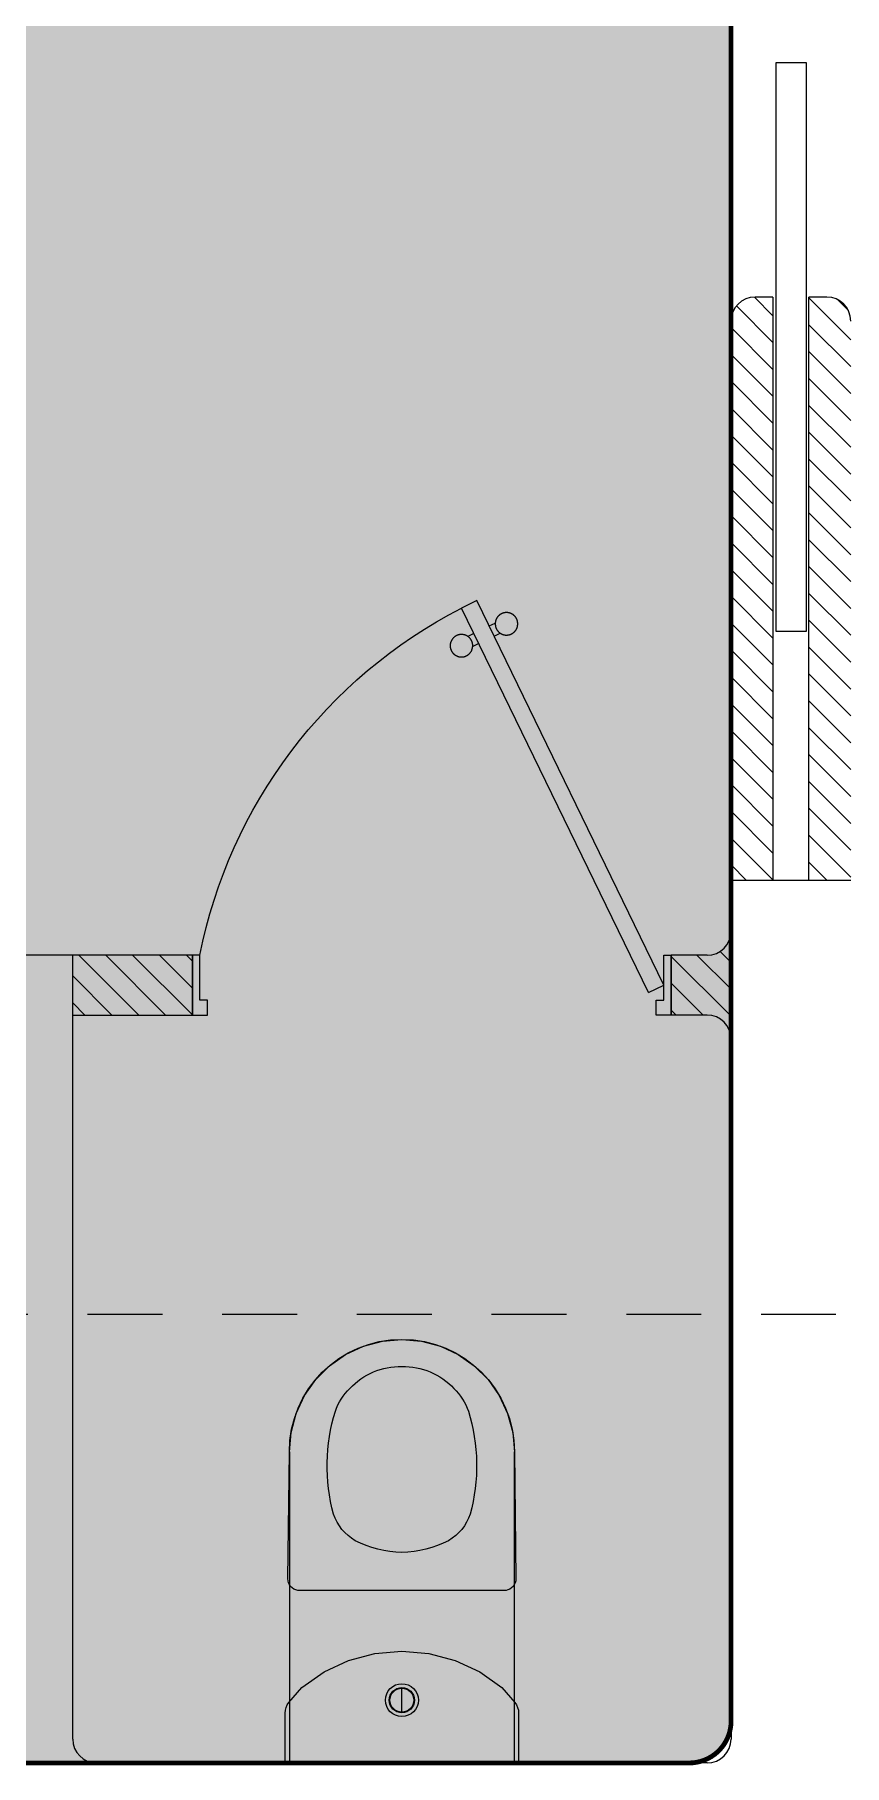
# Model space of a CAD drawing. Header units: metres. Extents: x 8 to 2416, y -346 to 476.
# Drawn here: x 218.648 to 220.001, y -99.405 to -96.512 of the extents above; entities that cross this region are included whole.
import ezdxf

# ---------------------------------------------------------------- set-up
doc = ezdxf.new("R2010")
doc.units = ezdxf.units.M
doc.linetypes.add('0', pattern=[0])
doc.linetypes.add('HIDDEN2', pattern=[0.1875, 0.125, -0.0625])
doc.layers.get('0').update_dxf_attribs({"color": 250, "linetype": '0', "lineweight": 20})
for name, color, linetype, lineweight in [('A-DOOR', 35, 'Continuous', 5), ('A-WALL', 250, 'Continuous', 20), ('baños', 140, 'Continuous', 0), ('PLAFON', 253, 'Continuous', 5), ('PLF 01', 252, 'Continuous', 9)]:
    doc.layers.add(name, color=color, linetype=linetype, lineweight=lineweight)
doc.layers.add('Techos 1', color=7, linetype='HIDDEN2', lineweight=9, true_color=0x42391a)
doc.styles.get("Standard").update_dxf_attribs({"font": 'arial.ttf', "height": 0.1875})

# ---------------------------------------------------------------- blocks, each defined once
blk = doc.blocks.new('A$C3685e79b')
at = {"layer": 'A-DOOR'}
for p, q in [((0.0125, 0.05), (0.3248, 0.6926)), ((0.038, 0.0376), (0.3503, 0.6802)), ((0.3248, 0.6926), (0.3503, 0.6802)), ((0.296, 0.6333), (0.2858, 0.6383)), ((0.3042, 0.6503), (0.294, 0.6552)), ((0.3297, 0.6379), (0.3399, 0.6329)), ((0.3215, 0.621), (0.3317, 0.616)), ((0.038, 0.0376), (0.0125, 0.05))]:
    blk.add_line(p, q, dxfattribs=at)
for points in [[(0, 0), (0.025, 0), (0.025, 0.025), (0.0125, 0.025), (0.0125, 0.1), (0, 0.1), (0, 0)], [(0.8, 0), (0.775, 0), (0.775, 0.025), (0.7875, 0.025), (0.7875, 0.1), (0.8, 0.1), (0.8, 0)]]:
    blk.add_lwpolyline(points, dxfattribs=at)
blk.add_arc((-0.0309, -0.0619), 0.8343, 11.1901, 62.8126, dxfattribs=at)
for points in [[(0.294, 0.6539), (0.294, 0.659), (0.289, 0.6677), (0.2802, 0.6727), (0.2702, 0.6727), (0.2614, 0.6677), (0.2564, 0.6589), (0.2564, 0.6489), (0.2614, 0.6401), (0.2702, 0.6351), (0.2803, 0.6351), (0.289, 0.6401), (0.294, 0.6489), (0.294, 0.6539)], [(0.3693, 0.6173), (0.3693, 0.6224), (0.3642, 0.6311), (0.3555, 0.6361), (0.3454, 0.6361), (0.3367, 0.6311), (0.3316, 0.6224), (0.3317, 0.6123), (0.3367, 0.6035), (0.3454, 0.5985), (0.3555, 0.5985), (0.3643, 0.6036), (0.3693, 0.6123), (0.3693, 0.6173)]]:
    blk.add_open_spline(points, degree=2, dxfattribs=at)
blk = doc.blocks.new('Caroma_ToiletSuites')
at = {"layer": 'baños'}
for p, q in [((-64.3, 696.7), (-94, 682.8)), ((-32.6, 705.1), (-64.3, 696.7)), ((0, 708), (-32.6, 705.1)), ((32.6, 705.1), (0, 708)), ((64.3, 696.7), (32.6, 705.1)), ((94, 682.8), (64.3, 696.7)), ((-94, 682.8), (-120.8, 664)), ((120.8, 664), (94, 682.8)), ((-144, 640.8), (-162.8, 614)), ((-120.8, 664), (-144, 640.8)), ((144, 640.8), (120.8, 664)), ((162.8, 614), (144, 640.8)), ((-162.8, 614), (-176.7, 584.3)), ((176.7, 584.3), (162.8, 614)), ((-176.7, 584.3), (-185.1, 552.6)), ((185.1, 552.6), (176.7, 584.3)), ((-185.1, 552.6), (-188, 520)), ((188, 520), (185.1, 552.6)), ((-188, 520), (-190.5, 308)), ((-188, 0), (-188, 520)), ((188, 520), (188, 0)), ((190.5, 308), (188, 520)), ((-190.5, 308), (-190.2, 304.5)), ((-190.2, 304.5), (-189.3, 301.2)), ((-189.3, 301.2), (-187.8, 298)), ((-187.8, 298), (-185.8, 295.1)), ((-185.8, 295.1), (-183.4, 292.7)), ((-183.4, 292.7), (-180.5, 290.7)), ((-180.5, 290.7), (-177.3, 289.2)), ((177.3, 289.2), (180.5, 290.7)), ((180.5, 290.7), (183.4, 292.7)), ((183.4, 292.7), (185.8, 295.1)), ((185.8, 295.1), (187.8, 298)), ((187.8, 298), (189.3, 301.2)), ((189.3, 301.2), (190.2, 304.5)), ((190.2, 304.5), (190.5, 308)), ((-177.3, 289.2), (-174, 288.3)), ((-174, 288.3), (-170.5, 288)), ((-170.5, 288), (170.5, 288)), ((170.5, 288), (174, 288.3)), ((174, 288.3), (177.3, 289.2)), ((-45.1, 183.1), (-88.9, 171.3)), ((0, 187), (-45.1, 183.1)), ((45.1, 183.1), (0, 187)), ((88.9, 171.3), (45.1, 183.1)), ((-130, 152.2), (-167.1, 126.2)), ((-88.9, 171.3), (-130, 152.2)), ((130, 152.2), (88.9, 171.3)), ((167.1, 126.2), (130, 152.2)), ((-167.1, 126.2), (-188.7, 100.9)), ((0, 85), (0, 125)), ((188.7, 100.9), (167.1, 126.2)), ((-194.6, 88.2), (-195, 83.5)), ((-193.4, 92.7), (-194.6, 88.2)), ((-191.4, 97), (-193.4, 92.7)), ((-188.7, 100.9), (-191.4, 97)), ((191.4, 97), (188.7, 100.9)), ((193.4, 92.7), (191.4, 97)), ((194.6, 88.2), (193.4, 92.7)), ((195, 83.5), (194.6, 88.2)), ((-195, 83.5), (-195, 0)), ((195, 0), (195, 83.5)), ((-195, 0), (195, 0)), ((188, 0), (-188, 0))]:
    blk.add_line(p, q, dxfattribs=at)
for centre, radius, start, end in [((0, 520), 188, 0, 180), ((-2.7, 547.4), 115.2, 88.6565, 137.0404), ((2.7, 547.4), 115.2, 42.9609, 91.3415), ((-18.8, 556.1), 97.6, 134.3372, 160.9897), ((18.8, 556.1), 97.6, 19.01, 45.6643), ((183, 496.7), 307.9, 162.7713, 195.2143), ((-183, 496.7), 307.9, 344.7852, 17.2286), ((-36.1, 442.4), 82.4, 198.763, 239.3582), ((36.1, 442.4), 82.4, 300.6412, 341.2351), ((2.9, 529.9), 177.9, 242.916, 269.0659), ((-2.9, 529.9), 177.9, 270.9339, 297.0836), ((0, 105), 27.5, 0, 180), ((0, 105), 21, 0, 180), ((0, 105), 20, 0, 180), ((0, 105), 27.5, 180, 0), ((0, 105), 21, 180, 0), ((0, 105), 20, 180, 0)]:
    blk.add_arc(centre, radius, start, end, dxfattribs=at)
blk = doc.blocks.new('PL BASE 2N NASAS 09')
at = {"layer": 'PLF 01'}
h = blk.add_hatch(dxfattribs=at)
h.set_pattern_fill('LINE', color=256, scale=0.01, angle=-45)
h.set_pattern_definition([(315, (0, 0.05), (0.0224506403, 0.0224506403), [])])
edge = h.paths.add_edge_path()
edge.add_line((169.8475, -7.4867), (169.9175, -7.4867))
edge.add_line((169.9175, -7.4867), (169.9175, -6.5117))
edge.add_line((169.9175, -6.5117), (169.8875, -6.5117))
edge.add_arc((169.8875, -6.5517), 0.04, 90, 180)
edge.add_line((169.8475, -6.5517), (169.8475, -7.4867))
edge = h.paths.add_edge_path()
edge.add_arc((170.0075, -6.5517), 0.04, 360, 450)
edge.add_line((170.0075, -6.5117), (169.9775, -6.5117))
edge.add_line((169.9775, -6.5117), (169.9775, -7.4867))
edge.add_line((169.9775, -7.4867), (170.0475, -7.4867))
edge.add_line((170.0475, -7.4867), (170.0475, -6.5517))
h = blk.add_hatch(dxfattribs=at)
h.set_pattern_fill('LINE', color=256, scale=0.01, angle=-45)
h.set_pattern_definition([(315, (-158.24565, -11.414657), (0.0224506403, 0.0224506403), [])])
h.paths.add_polyline_path([(168.7475, -7.6117), (168.7475, -7.7117), (168.9475, -7.7117), (168.9475, -7.6117)])
edge = h.paths.add_edge_path()
edge.add_arc((169.8075, -7.5717), 0.04, 270, 360, ccw=False)
edge.add_line((169.8075, -7.6117), (169.7475, -7.6117))
edge.add_line((169.7475, -7.6117), (169.7475, -7.7117))
edge.add_line((169.7475, -7.7117), (169.8075, -7.7117))
edge.add_arc((169.8075, -7.7517), 0.04, 0, 90, ccw=False)
edge.add_line((169.8475, -7.7517), (169.8475, -7.5717))
at = {"layer": 'A-DOOR'}
blk.add_lwpolyline([(169.9225, -6.1201), (169.9225, -7.0701), (169.9736, -7.0701), (169.9736, -6.1201)], close=True, dxfattribs=at)
at = {"layer": 'A-WALL'}
for p, q in [((169.9175, -6.5117), (169.8875, -6.5117)), ((169.9175, -6.5117), (169.9175, -7.4867)), ((170.0075, -6.5117), (169.9775, -6.5117)), ((169.9775, -7.4867), (169.9775, -6.5117)), ((169.8475, -6.5517), (169.8475, -7.4867)), ((169.8475, -7.4867), (169.8475, -8.9217)), ((170.0475, -7.4867), (169.8475, -7.4867)), ((168.9475, -7.6117), (168.3375, -7.6117)), ((168.7475, -8.9217), (168.7475, -7.6117)), ((168.9475, -7.7117), (168.9475, -7.6117)), ((169.8075, -7.6117), (169.7475, -7.6117)), ((169.7475, -7.7117), (169.7475, -7.6117)), ((169.7475, -7.7117), (169.7475, -7.6117)), ((168.7475, -7.7117), (168.9475, -7.7117)), ((169.8075, -7.7117), (169.7475, -7.7117)), ((169.8075, -8.9617), (168.7875, -8.9617))]:
    blk.add_line(p, q, dxfattribs=at)
for centre, start, end in [((169.8875, -6.5517), 90, 180), ((170.0075, -6.5517), 360, 90), ((169.8075, -7.5717), 270, 360), ((169.8075, -7.7517), 360, 90), ((168.7875, -8.9217), 180, 270), ((169.8075, -8.9217), 270, 360)]:
    blk.add_arc(centre, 0.04, start, end, dxfattribs=at)
at = {"layer": 'Techos 1'}
blk.add_line((161.3475, -8.2117), (176.0975, -8.2117), dxfattribs=at)
at = {"color": 1, "xscale": -1}
blk.add_blockref('A$C3685e79b', (169.7475, -7.7117), dxfattribs=at)
at = {"layer": 'baños', "xscale": -0.000999999934791, "yscale": 0.000999999934791}
blk.add_blockref('Caroma_ToiletSuites', (169.2975, -8.9617), dxfattribs=at)
at = {"layer": 'baños', "linetype": 'Continuous', "flags": 8}
for tag, p in [('MODELNUMBER', (167.1329, -5.6306, 0)), ('TRADENAME', (167.1329, -5.6307, 0)), ('PRODUCT', (167.1329, -5.6307, 0)), ('MATERIAL', (167.1329, -5.6307, 0)), ('MODELNUMBER', (168.3076, -5.6306, 0)), ('TRADENAME', (168.3076, -5.6307, 0)), ('PRODUCT', (168.3076, -5.6307, 0)), ('MATERIAL', (168.3076, -5.6307, 0))]:
    blk.add_attdef(tag, p, '', height=0.0000254, rotation=180.0001, dxfattribs=at)
blk = doc.blocks.new('PL MUEBLES 2N NASAS 09')
blk.add_blockref('PL BASE 2N NASAS 09', (49.9143, 62.717))

msp = doc.modelspace()

# ---------------------------------------------------------------- hatches: boundary and pattern name
at = {"layer": 'PLAFON', "transparency": 33554477}
h = msp.add_hatch(color=256, dxfattribs=at)
h.dxf.hatch_style = 1
edge = h.paths.add_edge_path()
edge.add_line((215.2618, -98.0207), (215.2618, -99.3307))
edge.add_arc((215.3318, -99.3307), 0.07, 180, 270)
edge.add_line((215.3318, -99.4007), (216.3918, -99.4007))
edge.add_line((216.3918, -99.4007), (219.7418, -99.4007))
edge.add_arc((219.7418, -99.3307), 0.07, 270, 360)
edge.add_line((219.8118, -99.3307), (219.8118, -95.9207))
edge.add_arc((219.7418, -95.9207), 0.07, 0, 90)
edge.add_line((219.7418, -95.8507), (215.3318, -95.8507))
edge.add_arc((215.3318, -95.9207), 0.07, 90, 180)
edge.add_line((215.2618, -95.9207), (215.2618, -98.0207))

# ---------------------------------------------------------------- linework, layer by layer
at = {"layer": 'PLAFON', "const_width": 0.008}
msp.add_lwpolyline([(216.3918, -99.4007), (219.7418, -99.4007, 0.414214), (219.8118, -99.3307), (219.8118, -95.9207, 0.414214), (219.7418, -95.8507), (215.3318, -95.8507, 0.414214), (215.2618, -95.9207), (215.2618, -98.0207)], format="xyb", dxfattribs=at)

# ---------------------------------------------------------------- block references
msp.add_blockref('PL MUEBLES 2N NASAS 09', (0.05, -153.156))

doc.saveas('drawing.dxf')
